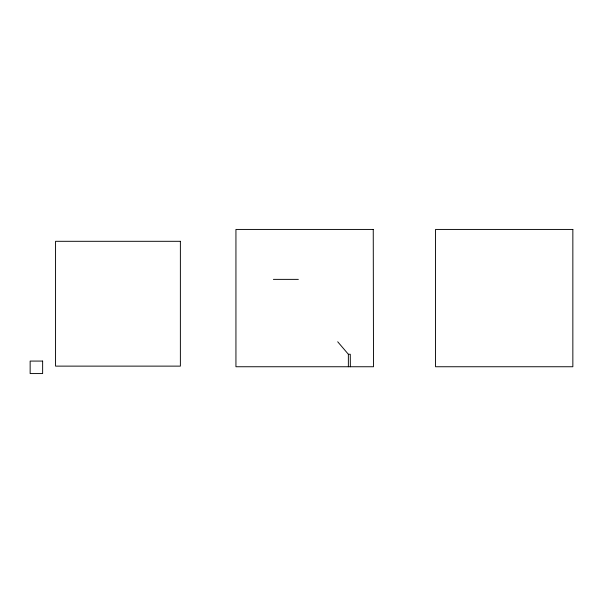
<?xml version="1.0" encoding="UTF-8"?>
<svg xmlns="http://www.w3.org/2000/svg" width="603" height="603" viewBox="0 0 603 603"><rect width="100%" height="100%" fill="white"/><g stroke="black" fill="none" stroke-linecap="round" stroke-linejoin="round"><path stroke-width="0.9" d="M273.385 279.37L298.349 279.37M337.71 341.78L348.368 354.262L350.275 354.262L350.358 366.745M348.368 354.262L348.368 366.745M373.249 229.434L235.939 229.434L235.939 366.745L373.498 366.745L373.249 229.434M572.85 229.434L435.547 229.434L435.547 366.745L572.85 366.745L572.85 229.434M180.38 241.306L55.559 241.306L55.559 366.127L180.38 366.127L180.38 241.306M42.632 361.076L30.15 361.076L30.15 373.566L42.632 373.566L42.632 361.076"/></g></svg>
